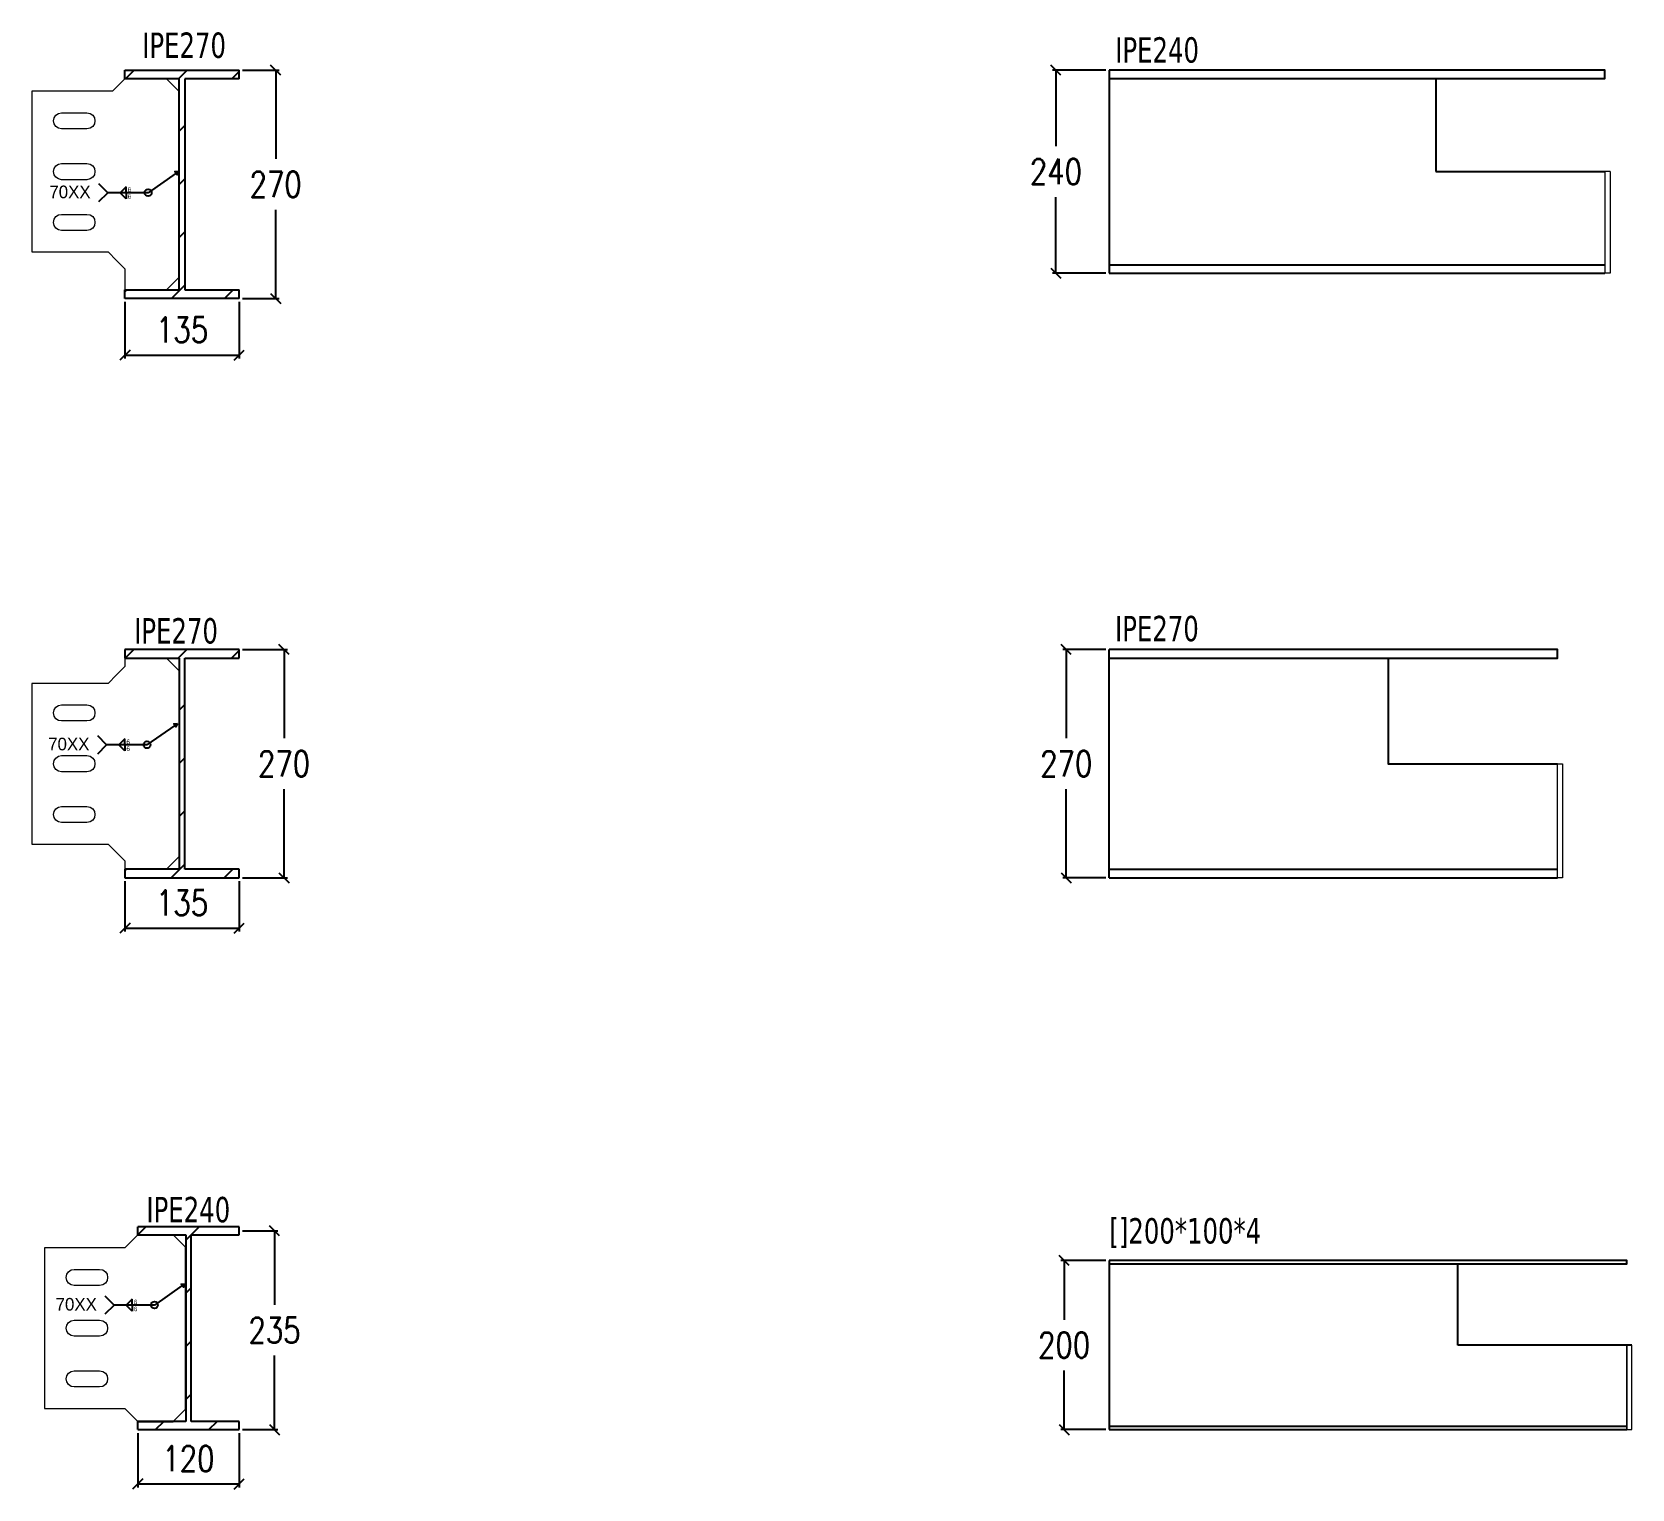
# Model space of a CAD drawing. Header units: millimetres. Extents: x -899 to 76352, y -21218 to 30068.
# Drawn here: x 3463 to 5355, y -11193 to -9470 of the extents above; entities that cross this region are included whole.
import ezdxf
from ezdxf.enums import TextEntityAlignment as Align

# ---------------------------------------------------------------- set-up
doc = ezdxf.new("R2010")
doc.units = ezdxf.units.MM
doc.header["$LTSCALE"] = 0.9
doc.layers.add('COTAS', color=8, linetype='Continuous')
doc.layers.add('TITULO', color=3, linetype='Continuous')
doc.layers.add('P-PLATINA', color=6, linetype='Continuous', lineweight=15)
doc.styles.add('CNI_COTAS', font='romans.shx', dxfattribs={"width": 0.8})
doc.styles.add('ROMANS', font='DINGRAFO.SHX')
doc.styles.add('VERDANA', font='verdana.ttf')
doc.dimstyles.new('1.4', dxfattribs={"dimscale": 0, "dimtxt": 30, "dimasz": 12, "dimexe": 4, "dimexo": 4, "dimgap": 15, "dimtad": 1, "dimdec": 0, "dimzin": 4, "dimdsep": 46, "dimtxsty": 'CNI_COTAS', "dimblk": 'OBLIQUE', "dimcen": -0.09, "dimclrd": 256, "dimclrt": 3, "dimadec": 0, "dimazin": 0, "dimtfac": 1, "dimtdec": 0, "dimtmove": 2, "dimatfit": 0, "dimldrblk": 'DOT', "dimfxl": 0.05, "dimtolj": 1, "dimtzin": 0, "dimarcsym": 0})

# ---------------------------------------------------------------- blocks, each defined once
blk = doc.blocks.new('_Oblique')
at = {"color": 0, "linetype": 'ByBlock', "lineweight": -2}
blk.add_line((-0.5, -0.5), (0.5, 0.5), dxfattribs=at)
blk = doc.blocks.new('*D427')
at = {"layer": 'COTAS', "color": 0, "lineweight": -2, "transparency": 16777216}
for p, q in [((3572.9, -9789.3), (3572.9, -9856.2)), ((3707.9, -9789.3), (3707.9, -9856.2))]:
    blk.add_line(p, q, dxfattribs=at)
at = {"layer": 'COTAS', "lineweight": -2, "transparency": 16777216}
blk.add_line((3572.9, -9852.2), (3707.9, -9852.2), dxfattribs=at)
at = {"layer": 'Defpoints', "color": 0, "transparency": 16777216}
for p in [(3572.9, -9785.3), (3707.9, -9785.3), (3707.9, -9852.2)]:
    blk.add_point(p, dxfattribs=at)
at = {"layer": 'COTAS', "lineweight": -2, "transparency": 16777216, "xscale": 12, "yscale": 12, "zscale": 12, "rotation": 180}
blk.add_blockref('_Oblique', (3572.9, -9852.2), dxfattribs=at)
at = {"layer": 'COTAS', "lineweight": -2, "transparency": 16777216, "xscale": 12, "yscale": 12, "zscale": 12}
blk.add_blockref('_Oblique', (3707.9, -9852.2), dxfattribs=at)
at = {"layer": 'COTAS', "color": 3, "transparency": 16777216, "insert": (3640.4, -9822.2), "char_height": 30, "attachment_point": 5, "style": 'CNI_COTAS'}
blk.add_mtext('\\A1;135', dxfattribs=at)
blk = doc.blocks.new('_Dot')
at = {"color": 0, "linetype": 'ByBlock', "lineweight": -2}
blk.add_line((-0.5, 0), (-1, 0), dxfattribs=at)
at = {"color": 0, "linetype": 'ByBlock', "const_width": 0.5}
blk.add_lwpolyline([(-0.25, 0, 1), (0.25, 0, 1)], format="xyb", close=True, dxfattribs=at)
blk = doc.blocks.new('SOLDADURA FILETE ALREDEDOR')
h = blk.add_hatch(color=256)
h.dxf.hatch_style = 1
h.paths.add_polyline_path([(5063.7, 3679), (5060.1, 3684.2), (5066.4, 3684.8)])
for p, q in [((5061.9, 3681.6), (5015.5, 3649.2)), ((5015.5, 3649.2), (4948.3, 3649.2)), ((4978.7, 3659.2), (4968.7, 3649.2)), ((4978.7, 3639.2), (4968.7, 3649.2)), ((4978.7, 3649.2), (4978.7, 3659.2)), ((4978.7, 3649.2), (4978.7, 3639.2))]:
    blk.add_line(p, q)
blk.add_lwpolyline([(5066.4, 3684.8), (5063.7, 3679), (5060.1, 3684.2)], close=True)
blk.add_lwpolyline([(4933.5, 3634.4), (4948.3, 3649.2), (4933.5, 3664)])
blk.add_circle((5015.5, 3649.2), 5.81)
at = {"layer": 'TITULO', "style": 'ROMANS'}
for s, height, p in [('70XX', 21, (4851, 3640)), ('6', 7.5, (4981.3, 3650.6)), ('6', 7.5, (4981.3, 3639))]:
    blk.add_text(s, height=height, dxfattribs=at).set_placement(p)
blk = doc.blocks.new('*D469')
at = {"layer": 'COTAS', "color": 0, "lineweight": -2, "transparency": 16777216}
for p, q in [((3711.9, -9515.3), (3755.1, -9515.3)), ((3711.9, -9785.3), (3755.1, -9785.3))]:
    blk.add_line(p, q, dxfattribs=at)
at = {"layer": 'COTAS', "lineweight": -2, "transparency": 16777216}
for p, q in [((3751.1, -9515.3), (3751.1, -9620.3)), ((3751.1, -9785.3), (3751.1, -9680.3))]:
    blk.add_line(p, q, dxfattribs=at)
at = {"layer": 'Defpoints', "color": 0, "transparency": 16777216}
for p in [(3707.9, -9515.3), (3751.1, -9515.3), (3707.9, -9785.3)]:
    blk.add_point(p, dxfattribs=at)
at = {"layer": 'COTAS', "lineweight": -2, "transparency": 16777216, "xscale": 12, "yscale": 12, "zscale": 12}
for p, rotation in [((3751.1, -9515.3), 90), ((3751.1, -9785.3), 270)]:
    blk.add_blockref('_Oblique', p, dxfattribs=dict(at, rotation=rotation))
at = {"layer": 'COTAS', "color": 3, "transparency": 16777216, "insert": (3751.1, -9650.3), "char_height": 30, "attachment_point": 5, "rotation": 0.01, "style": 'CNI_COTAS'}
blk.add_mtext('\\A1;270', dxfattribs=at)
blk = doc.blocks.new('*D471')
at = {"layer": 'COTAS', "color": 0, "lineweight": -2, "transparency": 16777216}
for p, q in [((3572.9, -10474.3), (3572.9, -10533.8)), ((3707.9, -10474.3), (3707.9, -10533.8))]:
    blk.add_line(p, q, dxfattribs=at)
at = {"layer": 'COTAS', "lineweight": -2, "transparency": 16777216}
blk.add_line((3572.9, -10529.8), (3707.9, -10529.8), dxfattribs=at)
at = {"layer": 'Defpoints', "color": 0, "transparency": 16777216}
for p in [(3572.9, -10470.3), (3707.9, -10470.3), (3707.9, -10529.8)]:
    blk.add_point(p, dxfattribs=at)
at = {"layer": 'COTAS', "lineweight": -2, "transparency": 16777216, "xscale": 12, "yscale": 12, "zscale": 12, "rotation": 180}
blk.add_blockref('_Oblique', (3572.9, -10529.8), dxfattribs=at)
at = {"layer": 'COTAS', "lineweight": -2, "transparency": 16777216, "xscale": 12, "yscale": 12, "zscale": 12}
blk.add_blockref('_Oblique', (3707.9, -10529.8), dxfattribs=at)
at = {"layer": 'COTAS', "color": 3, "transparency": 16777216, "insert": (3640.4, -10499.8), "char_height": 30, "attachment_point": 5, "style": 'CNI_COTAS'}
blk.add_mtext('\\A1;135', dxfattribs=at)
blk = doc.blocks.new('*D472')
at = {"layer": 'COTAS', "color": 0, "lineweight": -2, "transparency": 16777216}
for p, q in [((3711.9, -10200.3), (3765, -10200.3)), ((3711.9, -10470.3), (3765, -10470.3))]:
    blk.add_line(p, q, dxfattribs=at)
at = {"layer": 'COTAS', "lineweight": -2, "transparency": 16777216}
for p, q in [((3761, -10200.3), (3761, -10305.3)), ((3761, -10470.3), (3761, -10365.3))]:
    blk.add_line(p, q, dxfattribs=at)
at = {"layer": 'Defpoints', "color": 0, "transparency": 16777216}
for p in [(3707.9, -10200.3), (3761, -10200.3), (3707.9, -10470.3)]:
    blk.add_point(p, dxfattribs=at)
at = {"layer": 'COTAS', "lineweight": -2, "transparency": 16777216, "xscale": 12, "yscale": 12, "zscale": 12}
for p, rotation in [((3761, -10200.3), 90), ((3761, -10470.3), 270)]:
    blk.add_blockref('_Oblique', p, dxfattribs=dict(at, rotation=rotation))
at = {"layer": 'COTAS', "color": 3, "transparency": 16777216, "insert": (3761, -10335.3), "char_height": 30, "attachment_point": 5, "rotation": 0.01, "style": 'CNI_COTAS'}
blk.add_mtext('\\A1;270', dxfattribs=at)
blk = doc.blocks.new('*D436')
at = {"layer": 'COTAS', "color": 0, "lineweight": -2, "transparency": 16777216}
for p, q in [((3587.9, -11126.7), (3587.9, -11190.9)), ((3707.9, -11126.7), (3707.9, -11190.9))]:
    blk.add_line(p, q, dxfattribs=at)
at = {"layer": 'COTAS', "lineweight": -2, "transparency": 16777216}
blk.add_line((3587.9, -11186.9), (3707.9, -11186.9), dxfattribs=at)
at = {"layer": 'Defpoints', "color": 0, "transparency": 16777216}
for p in [(3587.9, -11122.7), (3707.9, -11122.7), (3707.9, -11186.9)]:
    blk.add_point(p, dxfattribs=at)
at = {"layer": 'COTAS', "lineweight": -2, "transparency": 16777216, "xscale": 12, "yscale": 12, "zscale": 12, "rotation": 180}
blk.add_blockref('_Oblique', (3587.9, -11186.9), dxfattribs=at)
at = {"layer": 'COTAS', "lineweight": -2, "transparency": 16777216, "xscale": 12, "yscale": 12, "zscale": 12}
blk.add_blockref('_Oblique', (3707.9, -11186.9), dxfattribs=at)
at = {"layer": 'COTAS', "color": 3, "transparency": 16777216, "insert": (3647.9, -11156.9), "char_height": 30, "attachment_point": 5, "style": 'CNI_COTAS'}
blk.add_mtext('\\A1;120', dxfattribs=at)
blk = doc.blocks.new('*D479')
at = {"layer": 'COTAS', "color": 0, "lineweight": -2, "transparency": 16777216}
for p, q in [((3711.9, -10887.6), (3753.7, -10887.6)), ((3711.9, -11122.7), (3753.7, -11122.7))]:
    blk.add_line(p, q, dxfattribs=at)
at = {"layer": 'COTAS', "lineweight": -2, "transparency": 16777216}
for p, q in [((3749.7, -10887.6), (3749.7, -10975.1)), ((3749.7, -11122.7), (3749.7, -11035.1))]:
    blk.add_line(p, q, dxfattribs=at)
at = {"layer": 'Defpoints', "color": 0, "transparency": 16777216}
for p in [(3707.9, -10887.6), (3749.7, -10887.6), (3707.9, -11122.7)]:
    blk.add_point(p, dxfattribs=at)
at = {"layer": 'COTAS', "lineweight": -2, "transparency": 16777216, "xscale": 12, "yscale": 12, "zscale": 12}
for p, rotation in [((3749.7, -10887.6), 90), ((3749.7, -11122.7), 270)]:
    blk.add_blockref('_Oblique', p, dxfattribs=dict(at, rotation=rotation))
at = {"layer": 'COTAS', "color": 3, "transparency": 16777216, "insert": (3749.7, -11005.1), "char_height": 30, "attachment_point": 5, "rotation": 0.01, "style": 'CNI_COTAS'}
blk.add_mtext('\\A1;235', dxfattribs=at)
blk = doc.blocks.new('*D494')
at = {"layer": 'COTAS', "color": 0, "lineweight": -2, "transparency": 16777216}
for p, q in [((4732.9, -10922.7), (4679.5, -10922.7)), ((4732.9, -11122.7), (4679.5, -11122.7))]:
    blk.add_line(p, q, dxfattribs=at)
at = {"layer": 'COTAS', "lineweight": -2, "transparency": 16777216}
for p, q in [((4683.5, -10922.7), (4683.5, -10992.7)), ((4683.5, -11122.7), (4683.5, -11052.7))]:
    blk.add_line(p, q, dxfattribs=at)
at = {"layer": 'Defpoints', "color": 0, "transparency": 16777216}
for p in [(4683.5, -10922.7), (4736.9, -10922.7), (4736.9, -11122.7)]:
    blk.add_point(p, dxfattribs=at)
at = {"layer": 'COTAS', "lineweight": -2, "transparency": 16777216, "xscale": 12, "yscale": 12, "zscale": 12}
for p, rotation in [((4683.5, -10922.7), 90), ((4683.5, -11122.7), 270)]:
    blk.add_blockref('_Oblique', p, dxfattribs=dict(at, rotation=rotation))
at = {"layer": 'COTAS', "color": 3, "transparency": 16777216, "insert": (4683.5, -11022.7), "char_height": 30, "attachment_point": 5, "rotation": 0.01, "style": 'CNI_COTAS'}
blk.add_mtext('\\A1;200', dxfattribs=at)
blk = doc.blocks.new('*D497')
at = {"layer": 'COTAS', "color": 0, "lineweight": -2, "transparency": 16777216}
for p, q in [((4732.9, -9515.3), (4669.8, -9515.3)), ((4732.9, -9755.3), (4669.8, -9755.3))]:
    blk.add_line(p, q, dxfattribs=at)
at = {"layer": 'COTAS', "lineweight": -2, "transparency": 16777216}
for p, q in [((4673.8, -9515.3), (4673.8, -9605.3)), ((4673.8, -9755.3), (4673.8, -9665.3))]:
    blk.add_line(p, q, dxfattribs=at)
at = {"layer": 'Defpoints', "color": 0, "transparency": 16777216}
for p in [(4673.8, -9515.3), (4736.9, -9515.3), (4736.9, -9755.3)]:
    blk.add_point(p, dxfattribs=at)
at = {"layer": 'COTAS', "lineweight": -2, "transparency": 16777216, "xscale": 12, "yscale": 12, "zscale": 12}
for p, rotation in [((4673.8, -9515.3), 90), ((4673.8, -9755.3), 270)]:
    blk.add_blockref('_Oblique', p, dxfattribs=dict(at, rotation=rotation))
at = {"layer": 'COTAS', "color": 3, "transparency": 16777216, "insert": (4673.8, -9635.3), "char_height": 30, "attachment_point": 5, "rotation": 0.01, "style": 'CNI_COTAS'}
blk.add_mtext('\\A1;240', dxfattribs=at)
blk = doc.blocks.new('*D500')
at = {"layer": 'COTAS', "color": 0, "lineweight": -2, "transparency": 16777216}
for p, q in [((4732.9, -10200.3), (4682, -10200.3)), ((4732.9, -10470.3), (4682, -10470.3))]:
    blk.add_line(p, q, dxfattribs=at)
at = {"layer": 'COTAS', "lineweight": -2, "transparency": 16777216}
for p, q in [((4686, -10200.3), (4686, -10305.3)), ((4686, -10470.3), (4686, -10365.3))]:
    blk.add_line(p, q, dxfattribs=at)
at = {"layer": 'Defpoints', "color": 0, "transparency": 16777216}
for p in [(4686, -10200.3), (4736.9, -10200.3), (4736.9, -10470.3)]:
    blk.add_point(p, dxfattribs=at)
at = {"layer": 'COTAS', "lineweight": -2, "transparency": 16777216, "xscale": 12, "yscale": 12, "zscale": 12}
for p, rotation in [((4686, -10200.3), 90), ((4686, -10470.3), 270)]:
    blk.add_blockref('_Oblique', p, dxfattribs=dict(at, rotation=rotation))
at = {"layer": 'COTAS', "color": 3, "transparency": 16777216, "insert": (4686, -10335.3), "char_height": 30, "attachment_point": 5, "rotation": 0.01, "style": 'CNI_COTAS'}
blk.add_mtext('\\A1;270', dxfattribs=at)

msp = doc.modelspace()

# ---------------------------------------------------------------- hatches: boundary and pattern name
at = {"linetype": 'Continuous'}
h = msp.add_hatch(dxfattribs=at)
h.set_pattern_fill('', scale=14, style=0, pattern_type=0)
h.set_pattern_definition([(45, (3572.934, -9525.96), (-31.431, 31.431), [])])
h.paths.add_polyline_path([(3572.9, -9515.3), (3572.9, -9525.5), (3637.1, -9525.5), (3637.1, -9775.1), (3572.9, -9775.1), (3572.9, -9785.3), (3707.9, -9785.3), (3707.9, -9775.1), (3643.7, -9775.1), (3643.7, -9525.5), (3707.9, -9525.5), (3707.9, -9515.3)])
h = msp.add_hatch(dxfattribs=at)
h.set_pattern_fill('', scale=14, style=0, pattern_type=0)
h.set_pattern_definition([(45, (3572.934, -10210.54), (-31.431, 31.431), [])])
h.paths.add_polyline_path([(3572.9, -10200.3), (3572.9, -10210.5), (3637.1, -10210.5), (3637.1, -10460.1), (3572.9, -10460.1), (3572.9, -10470.3), (3707.9, -10470.3), (3707.9, -10460.1), (3643.7, -10460.1), (3643.7, -10210.5), (3707.9, -10210.5), (3707.9, -10200.3)])
h = msp.add_hatch(dxfattribs=at)
h.set_pattern_fill('', scale=14, style=0, pattern_type=0)
h.set_pattern_definition([(45, (3587.934, -10892.477), (-31.431, 31.431), [])])
h.paths.add_polyline_path([(3587.9, -10882.7), (3587.9, -10892.5), (3644.8, -10892.5), (3644.8, -11112.9), (3587.9, -11112.9), (3587.9, -11122.7), (3707.9, -11122.7), (3707.9, -11112.9), (3651, -11112.9), (3651, -10892.5), (3707.9, -10892.5), (3707.9, -10882.7)])

# ---------------------------------------------------------------- linework, layer by layer
at = {"color": 2, "linetype": 'Continuous'}
for p, q in [((3572.9, -9525.5), (3572.9, -9515.3)), ((3572.9, -9515.3), (3707.9, -9515.3)), ((3707.9, -9525.5), (3707.9, -9515.3)), ((3637.1, -9525.5), (3572.9, -9525.5)), ((3637.1, -9775.1), (3637.1, -9525.5)), ((3707.9, -9525.5), (3643.7, -9525.5)), ((3643.7, -9525.5), (3643.7, -9775.1)), ((3572.9, -9785.3), (3572.9, -9775.1)), ((3572.9, -9775.1), (3637.1, -9775.1)), ((3643.7, -9775.1), (3707.9, -9775.1)), ((3707.9, -9785.3), (3707.9, -9775.1)), ((3707.9, -9785.3), (3572.9, -9785.3)), ((3707.9, -10200.3), (3572.9, -10200.3)), ((3572.9, -10200.3), (3572.9, -10210.5)), ((3572.9, -10210.5), (3637.1, -10210.5)), ((3637.1, -10210.5), (3637.1, -10460.1)), ((3643.7, -10460.1), (3643.7, -10210.5)), ((3643.7, -10210.5), (3707.9, -10210.5)), ((3707.9, -10210.5), (3707.9, -10200.3)), ((4736.9, -10470.3), (4736.9, -10200.3)), ((3637.1, -10460.1), (3572.9, -10460.1)), ((3572.9, -10460.1), (3572.9, -10470.3)), ((3707.9, -10460.1), (3643.7, -10460.1)), ((3707.9, -10470.3), (3707.9, -10460.1)), ((4736.9, -10460.1), (5066.9, -10460.1)), ((5066.9, -10460.1), (5266.9, -10460.1)), ((3572.9, -10470.3), (3707.9, -10470.3)), ((4736.9, -10470.3), (5066.9, -10470.3)), ((5066.9, -10470.3), (5266.9, -10470.3))]:
    msp.add_line(p, q, dxfattribs=at)
at = {"color": 2}
for p, q in [((4736.9, -9515.3), (4736.9, -9755.3)), ((5123.1, -9525.1), (5123.1, -9635.3)), ((5123.1, -9635.3), (5323.1, -9635.3)), ((4736.9, -9745.5), (5123.1, -9745.5)), ((4736.9, -9755.3), (5123.1, -9755.3)), ((5123.1, -9745.5), (5323.1, -9745.5)), ((5123.1, -9755.3), (5323.1, -9755.3)), ((3707.9, -10882.7), (3587.9, -10882.7)), ((3587.9, -10892.5), (3587.9, -10882.7)), ((3587.9, -10892.5), (3644.8, -10892.5)), ((3644.8, -10892.5), (3644.8, -11112.9)), ((3651, -11112.9), (3651, -10892.5)), ((3651, -10892.5), (3707.9, -10892.5)), ((3707.9, -10892.5), (3707.9, -10882.7)), ((4736.9, -10922.7), (4736.9, -11122.7)), ((5149.1, -11022.7), (5149.1, -10926.7)), ((5355.1, -11022.7), (5149.1, -11022.7)), ((3644.8, -11112.9), (3587.9, -11112.9)), ((3587.9, -11122.7), (3587.9, -11112.9)), ((3587.9, -11122.7), (3707.9, -11122.7)), ((3707.9, -11112.9), (3651, -11112.9)), ((3707.9, -11122.7), (3707.9, -11112.9)), ((4736.9, -11118.7), (5149.1, -11118.7)), ((4736.9, -11122.7), (5149.1, -11122.7)), ((5149.1, -11118.7), (5349.1, -11118.7)), ((5149.1, -11122.7), (5349.1, -11122.7))]:
    msp.add_line(p, q, dxfattribs=at)
at = {"color": 7}
for p, q in [((3644.8, -11097.9), (3644.8, -10907.5)), ((3587.9, -11112.9), (3629.8, -11112.9))]:
    msp.add_line(p, q, dxfattribs=at)
at = {"color": 2}
for points in [[(4736.9, -9525.1), (5323.1, -9525.1), (5323.1, -9515.3), (4736.9, -9515.3)], [(4736.9, -10926.7), (5349.1, -10926.7), (5349.1, -10922.7), (4736.9, -10922.7)]]:
    msp.add_lwpolyline(points, dxfattribs=at)
at = {"color": 2, "linetype": 'Continuous'}
for points in [[(4736.9, -10210.5), (5266.9, -10210.5), (5266.9, -10200.3), (4736.9, -10200.3)], [(5066.9, -10210.5), (5066.9, -10335.3), (5266.9, -10335.3)]]:
    msp.add_lwpolyline(points, dxfattribs=at)
at = {"layer": 'P-PLATINA', "linetype": 'Continuous'}
for p, q in [((5329.1, -9635.3), (5323.1, -9635.3)), ((5323.1, -9635.3), (5323.1, -9755.3)), ((5329.1, -9635.3), (5329.1, -9755.3)), ((5329.1, -9755.3), (5323.1, -9755.3)), ((5349.1, -11122.7), (5349.1, -11022.7))]:
    msp.add_line(p, q, dxfattribs=at)
at = {"layer": 'P-PLATINA', "color": 6, "linetype": 'Continuous'}
for points in [[(3462.9, -9730.3), (3552.9, -9730.3), (3562.9, -9740.3), (3572.9, -9750.3), (3572.9, -9775.1), (3622.1, -9775.1), (3637.1, -9760.1), (3637.1, -9540.5), (3622.1, -9525.5), (3572.9, -9525.5), (3562.9, -9535.5), (3558.1, -9540.3), (3462.9, -9540.3)], [(3572.9, -10450.3), (3572.9, -10460.1), (3622.1, -10460.1), (3637.1, -10445.1), (3637.1, -10225.5), (3622.1, -10210.5), (3572.9, -10210.5), (3572.9, -10220.3), (3562.9, -10230.3), (3552.9, -10240.3), (3462.9, -10240.3), (3462.9, -10430.3), (3552.9, -10430.3), (3562.9, -10440.3)]]:
    msp.add_lwpolyline(points, close=True, dxfattribs=at)
for points in [[(3504.6, -9584.8), (3497.9, -9584.8), (3494.3, -9584), (3491.2, -9582), (3489.2, -9578.9), (3488.4, -9575.3), (3489.2, -9571.6), (3491.2, -9568.5), (3494.3, -9566.5), (3497.9, -9565.8), (3504.6, -9565.8)], [(3497.9, -9565.8), (3527.9, -9565.8), (3531.6, -9566.5), (3534.7, -9568.5), (3536.7, -9571.6), (3537.4, -9575.3), (3536.7, -9578.9), (3534.7, -9582), (3531.6, -9584), (3527.9, -9584.8), (3497.9, -9584.8)], [(3504.6, -9644.8), (3497.9, -9644.8), (3494.3, -9644), (3491.2, -9642), (3489.2, -9638.9), (3488.4, -9635.3), (3489.2, -9631.6), (3491.2, -9628.5), (3494.3, -9626.5), (3497.9, -9625.8), (3504.6, -9625.8)], [(3497.9, -9625.8), (3527.9, -9625.8), (3531.6, -9626.5), (3534.7, -9628.5), (3536.7, -9631.6), (3537.4, -9635.3), (3536.7, -9638.9), (3534.7, -9642), (3531.6, -9644), (3527.9, -9644.8), (3497.9, -9644.8)], [(3504.6, -9704.8), (3497.9, -9704.8), (3494.3, -9704), (3491.2, -9702), (3489.2, -9698.9), (3488.4, -9695.3), (3489.2, -9691.6), (3491.2, -9688.5), (3494.3, -9686.5), (3497.9, -9685.8), (3504.6, -9685.8)], [(3497.9, -9685.8), (3527.9, -9685.8), (3531.6, -9686.5), (3534.7, -9688.5), (3536.7, -9691.6), (3537.4, -9695.3), (3536.7, -9698.9), (3534.7, -9702), (3531.6, -9704), (3527.9, -9704.8), (3497.9, -9704.8)], [(3527.9, -10284.8), (3497.9, -10284.8), (3494.3, -10284.1), (3491.2, -10282.1), (3489.2, -10279), (3488.4, -10275.3), (3489.2, -10271.7), (3491.2, -10268.6), (3494.3, -10266.6), (3497.9, -10265.8), (3527.9, -10265.8)], [(3521.3, -10265.8), (3527.9, -10265.8), (3531.6, -10266.6), (3534.7, -10268.6), (3536.7, -10271.7), (3537.4, -10275.3), (3536.7, -10279), (3534.7, -10282.1), (3531.6, -10284.1), (3527.9, -10284.8), (3521.3, -10284.8)], [(3527.9, -10344.8), (3497.9, -10344.8), (3494.3, -10344.1), (3491.2, -10342.1), (3489.2, -10339), (3488.4, -10335.3), (3489.2, -10331.7), (3491.2, -10328.6), (3494.3, -10326.6), (3497.9, -10325.8), (3521.9, -10325.8)], [(3521.3, -10325.8), (3527.9, -10325.8), (3531.6, -10326.6), (3534.7, -10328.6), (3536.7, -10331.7), (3537.4, -10335.3), (3536.7, -10339), (3534.7, -10342.1), (3531.6, -10344.1), (3527.9, -10344.8), (3521.3, -10344.8)], [(3504.6, -10404.8), (3497.9, -10404.8), (3494.3, -10404.1), (3491.2, -10402.1), (3489.2, -10399), (3488.4, -10395.3), (3489.2, -10391.7), (3491.2, -10388.6), (3494.3, -10386.6), (3497.9, -10385.8), (3504.6, -10385.8)], [(3497.9, -10385.8), (3527.9, -10385.8), (3531.6, -10386.6), (3534.7, -10388.6), (3536.7, -10391.7), (3537.4, -10395.3), (3536.7, -10399), (3534.7, -10402.1), (3531.6, -10404.1), (3527.9, -10404.8), (3497.9, -10404.8)]]:
    msp.add_lwpolyline(points, dxfattribs=at)
at = {"layer": 'P-PLATINA', "color": 6}
msp.add_lwpolyline([(5266.9, -10470.3), (5266.9, -10335.3), (5272.9, -10335.3), (5272.9, -10470.3)], close=True, dxfattribs=at)
at = {"layer": 'P-PLATINA', "linetype": 'Continuous'}
for points in [[(3629.8, -11112.9), (3644.8, -11097.9), (3644.8, -10907.5), (3629.8, -10892.5), (3587.9, -10892.5), (3577.9, -10902.5), (3572.7, -10907.7), (3477.9, -10907.7), (3477.9, -11097.7), (3572.7, -11097.7), (3577.9, -11102.9), (3587.9, -11112.9), (3629.8, -11112.9)], [(3542.9, -10952.2), (3512.9, -10952.2), (3509.3, -10951.5), (3506.2, -10949.4), (3504.2, -10946.3), (3503.4, -10942.7), (3504.2, -10939), (3506.2, -10936), (3509.3, -10933.9), (3512.9, -10933.2), (3542.9, -10933.2)], [(3536.3, -10933.2), (3542.9, -10933.2), (3546.6, -10933.9), (3549.7, -10936), (3551.7, -10939), (3552.4, -10942.7), (3551.7, -10946.3), (3549.7, -10949.4), (3546.6, -10951.5), (3542.9, -10952.2), (3536.3, -10952.2)], [(3542.9, -11012.2), (3512.9, -11012.2), (3509.3, -11011.5), (3506.2, -11009.4), (3504.2, -11006.3), (3503.4, -11002.7), (3504.2, -10999), (3506.2, -10996), (3509.3, -10993.9), (3512.9, -10993.2), (3542.9, -10993.2)], [(3536.3, -10993.2), (3542.9, -10993.2), (3546.6, -10993.9), (3549.7, -10996), (3551.7, -10999), (3552.4, -11002.7), (3551.7, -11006.3), (3549.7, -11009.4), (3546.6, -11011.5), (3542.9, -11012.2), (3536.3, -11012.2)], [(3542.9, -11072.2), (3512.9, -11072.2), (3509.3, -11071.5), (3506.2, -11069.4), (3504.2, -11066.3), (3503.4, -11062.7), (3504.2, -11059), (3506.2, -11056), (3509.3, -11053.9), (3512.9, -11053.2), (3542.9, -11053.2)], [(3536.3, -11053.2), (3542.9, -11053.2), (3546.6, -11053.9), (3549.7, -11056), (3551.7, -11059), (3552.4, -11062.7), (3551.7, -11066.3), (3549.7, -11069.4), (3546.6, -11071.5), (3542.9, -11072.2), (3536.3, -11072.2)]]:
    msp.add_lwpolyline(points, dxfattribs=at)
msp.add_lwpolyline([(5355.1, -11122.7), (5355.1, -11022.7), (5349.1, -11022.7), (5349.1, -11122.7)], close=True, dxfattribs=at)

# ---------------------------------------------------------------- block references
at = {"xscale": 0.7104614331683008, "yscale": 0.7104614331683008, "zscale": 0.7104614331683008}
for p in [(37, -12252.8), (35.6, -12905.6), (44.4, -13568)]:
    msp.add_blockref('SOLDADURA FILETE ALREDEDOR', p, dxfattribs=at)

# ---------------------------------------------------------------- texts
at = {"color": 96, "style": 'VERDANA', "width": 0.7}
for s, p in [('IPE270', (3642.8, -9485.8)), ('IPE240', (4793.5, -9491.4)), ('IPE270', (4793.3, -10175.5)), ('IPE270', (3633.3, -10178.2)), ('IPE240', (3647.8, -10862.5)), ('[]200*100*4', (4826.8, -10887.6))]:
    msp.add_text(s, height=30, dxfattribs=at).set_placement(p, align=Align.MIDDLE_CENTER)

# ---------------------------------------------------------------- dimensions: what is measured, and where the dimension line sits
at = {"layer": 'COTAS'}
for base, p1, p2, picture, middle in [((3751.1, -9515.3), (3707.9, -9785.3), (3707.9, -9515.3), '*D469', (3751.1, -9650.3)), ((4673.8, -9515.3), (4736.9, -9755.3), (4736.9, -9515.3), '*D497', (4673.8, -9635.3)), ((3761, -10200.3), (3707.9, -10470.3), (3707.9, -10200.3), '*D472', (3761, -10335.3)), ((4686, -10200.3), (4736.9, -10470.3), (4736.9, -10200.3), '*D500', (4686, -10335.3)), ((3749.7, -10887.6), (3707.9, -11122.7), (3707.9, -10887.6), '*D479', (3749.7, -11005.1)), ((4683.5, -10922.7), (4736.9, -11122.7), (4736.9, -10922.7), '*D494', (4683.5, -11022.7))]:
    dim = msp.add_linear_dim(base=base, p1=p1, p2=p2, angle=90, dimstyle='1.4', override={"dimscale": 1}, dxfattribs=at)
    dim.commit()
    dim.dimension.update_dxf_attribs({"geometry": picture, "text_midpoint": middle, "text_rotation": 0.01})
for base, p1, p2, picture, middle in [((3707.9, -9852.2), (3572.9, -9785.3), (3707.9, -9785.3), '*D427', (3640.4, -9822.2)), ((3707.9, -10529.8), (3572.9, -10470.3), (3707.9, -10470.3), '*D471', (3640.4, -10499.8)), ((3707.9, -11186.9), (3587.9, -11122.7), (3707.9, -11122.7), '*D436', (3647.9, -11156.9))]:
    dim = msp.add_linear_dim(base=base, p1=p1, p2=p2, dimstyle='1.4', override={"dimscale": 1}, dxfattribs=at)
    dim.commit()
    dim.dimension.update_dxf_attribs({"geometry": picture, "text_midpoint": middle})

doc.saveas('drawing.dxf')
